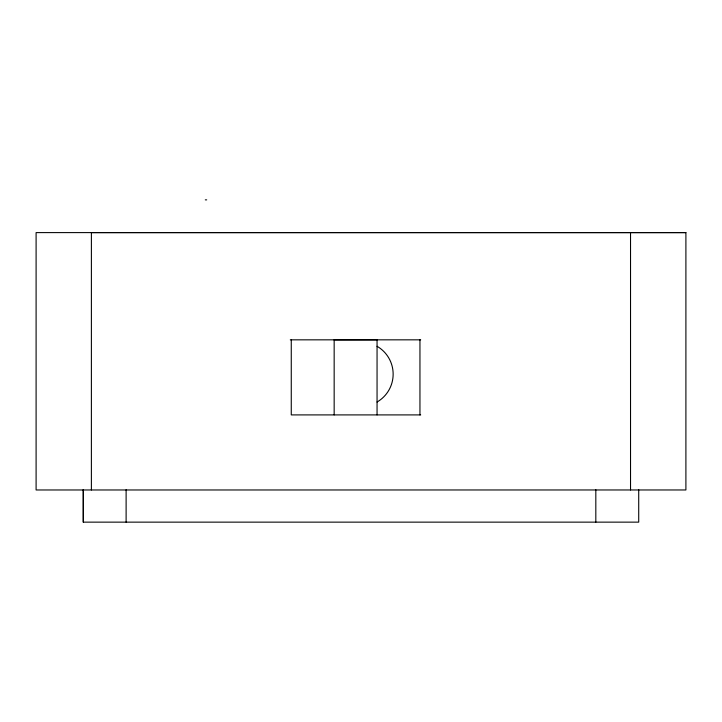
<?xml version="1.0" encoding="UTF-8"?>
<svg xmlns="http://www.w3.org/2000/svg" width="722" height="722" viewBox="0 0 722 722"><rect width="100%" height="100%" fill="white"/><g stroke="black" fill="none" stroke-linecap="round" stroke-linejoin="round"><path stroke-width="1.08" d="M83.283 522.141L83.283 489.751L83.283 522.141L638.717 522.141L638.717 489.751M91.387 489.976L91.396 232.601L685.9 232.601L685.9 489.967L36.1 489.976L36.1 232.601L685.9 232.601M419.951 414.906L419.951 339.836M334.331 339.9L377.055 339.836L377.055 414.906M205.292 199.859L206.7 199.859M290.298 339.836L420.682 339.836M420.691 414.906L291.264 414.906L291.264 339.836M630.532 232.601L630.532 489.967M595.821 489.751L595.821 522.141M334.16 339.836L334.16 414.906M126.115 489.751L126.115 522.141M377.055 346.289A32.174 32.174 0 0 1 377.055 402.019"/></g></svg>
